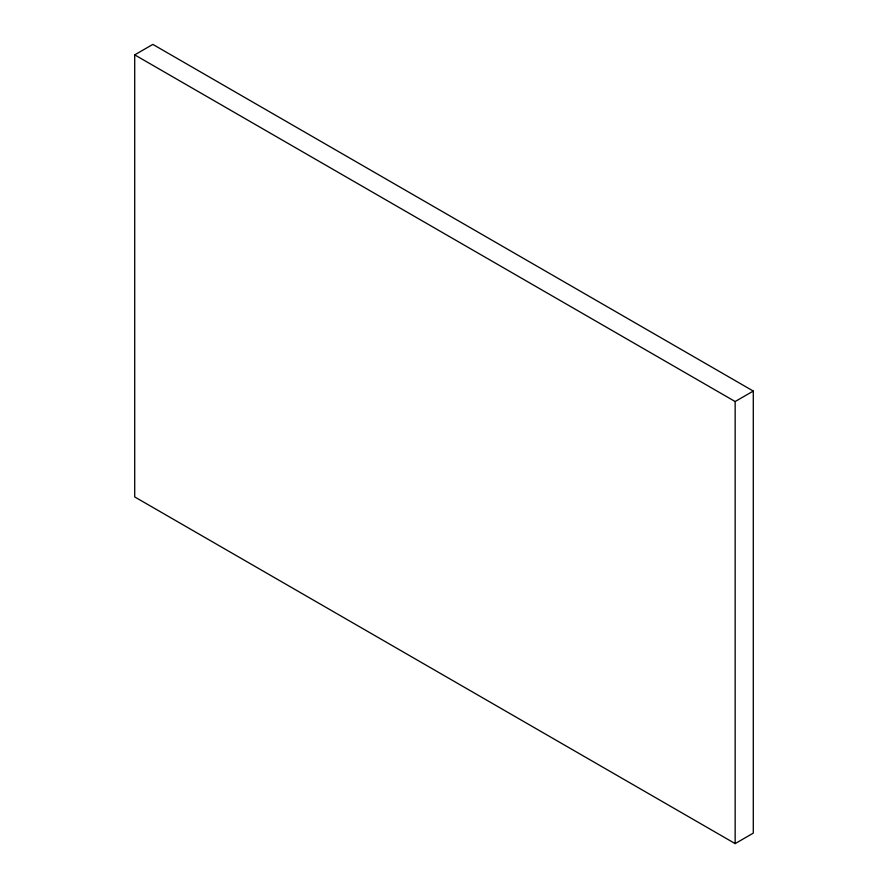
<?xml version="1.0" encoding="UTF-8"?>
<svg xmlns="http://www.w3.org/2000/svg" width="888" height="888" viewBox="0 0 888 888"><rect width="100%" height="100%" fill="white"/><g stroke="black" fill="none" stroke-linecap="round" stroke-linejoin="round"><path stroke-width="1.33" d="M134.71 54.867L152.847 44.4L753.29 391.064L753.29 833.133L735.153 843.6L134.71 496.936L134.71 54.867L735.153 401.531L753.29 391.064M735.153 401.531L735.153 843.6"/></g></svg>
